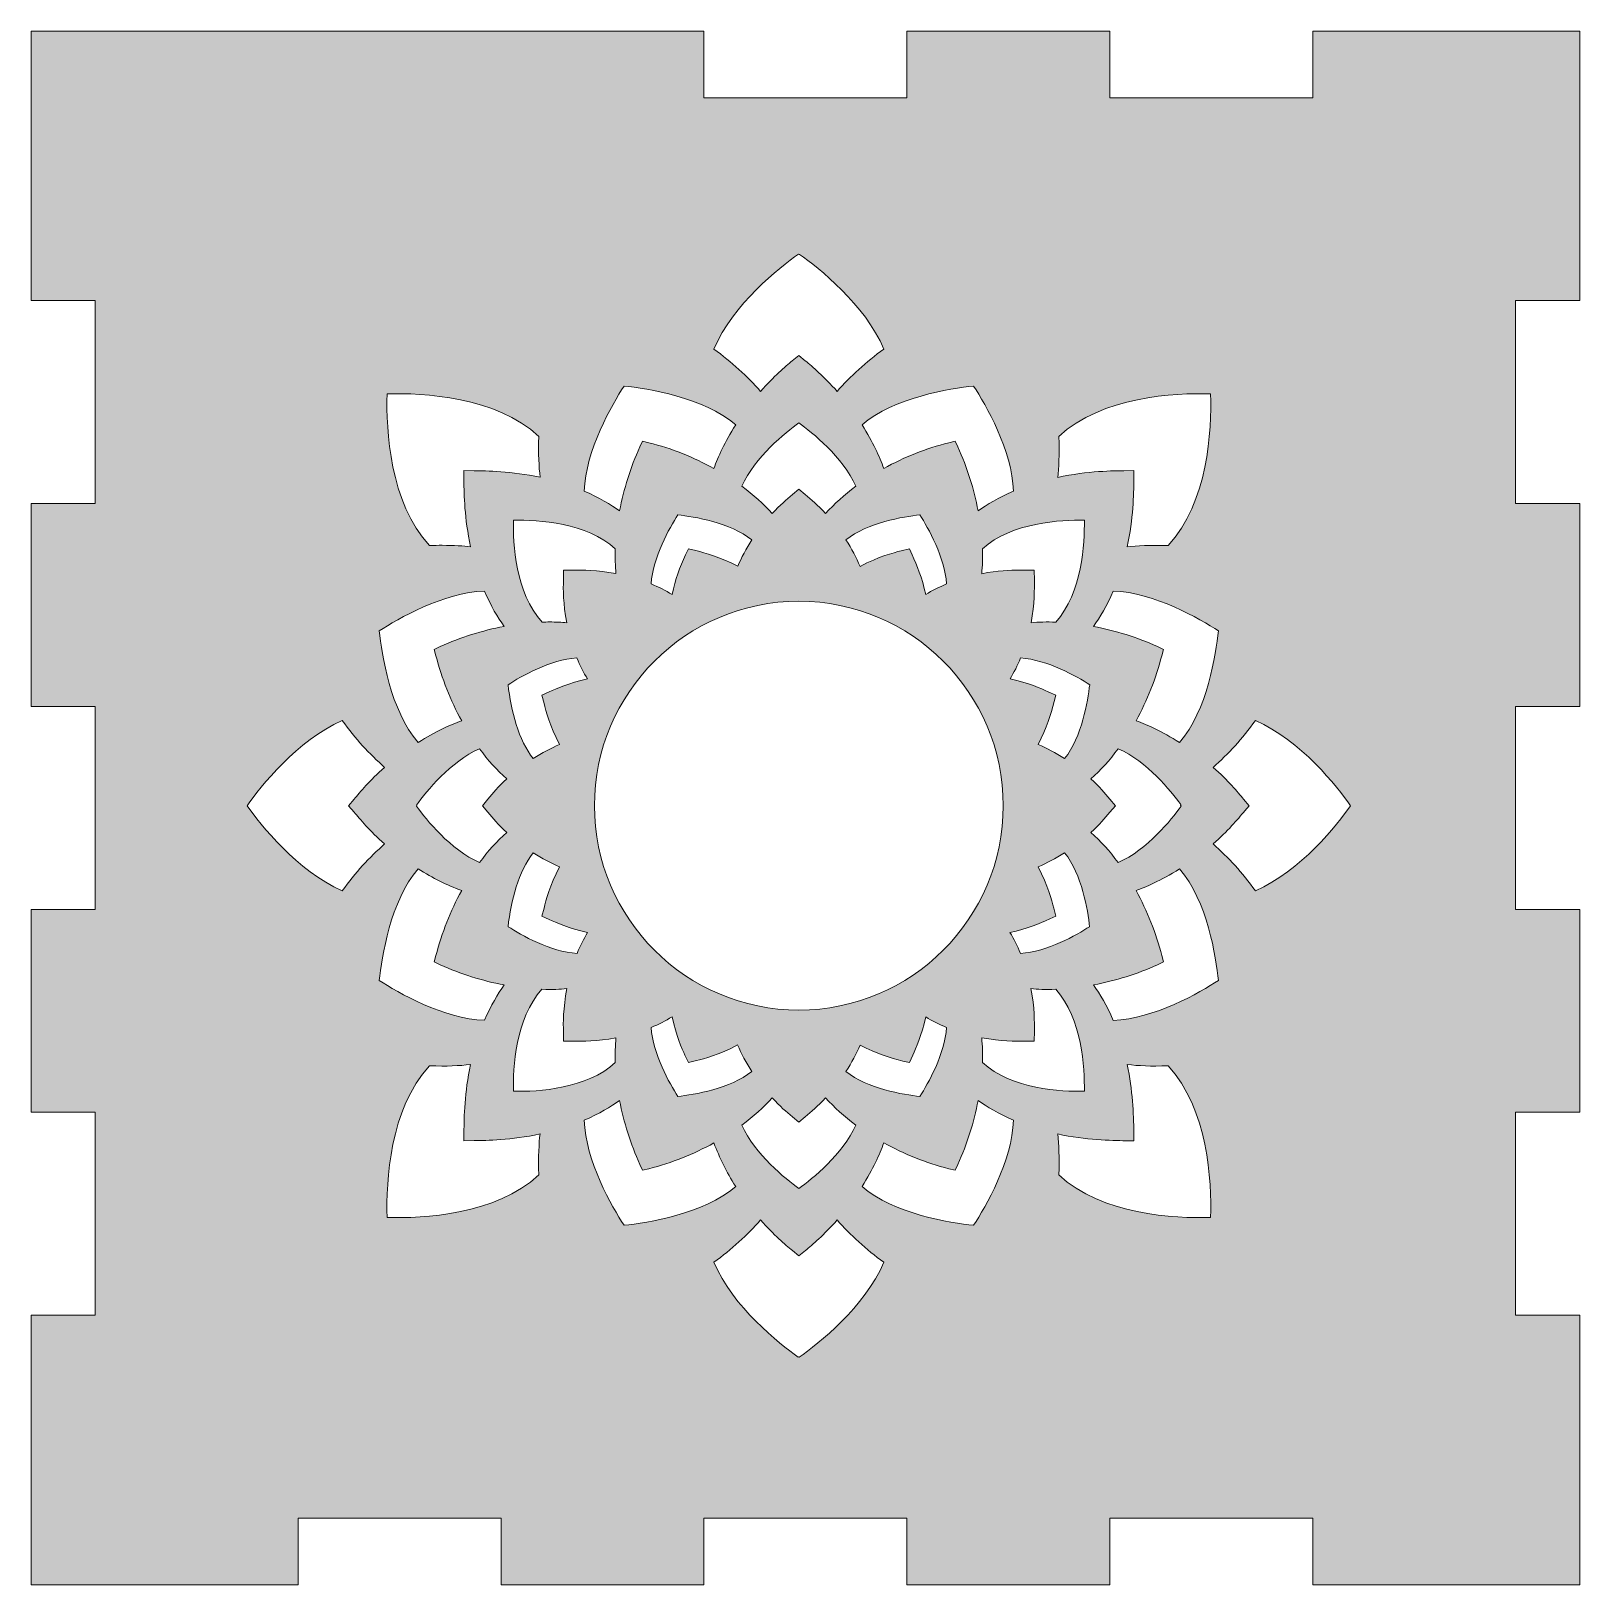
# Model space of a CAD drawing. Header units: inches. Extents: x 31 to 889, y 241 to 439.
# Drawn here: x 30.7 to 228.1, y 241 to 439 of the extents above; entities that cross this region are included whole.
import ezdxf

# ---------------------------------------------------------------- set-up
doc = ezdxf.new("R2010")
doc.units = ezdxf.units.IN
doc.header["$MEASUREMENT"] = 0
doc.layers.add('_U+0421_U+043B_U+043E_U+0439 1', color=7, linetype='Continuous')

# ---------------------------------------------------------------- blocks, each defined once
blk = doc.blocks.new('block 2')
at = {"layer": '_U+0421_U+043B_U+043E_U+0439 1', "true_color": 0x1a1523}
h = blk.add_hatch(color=250, dxfattribs=at)
h.dxf.hatch_style = 2
h.paths.add_polyline_path([(228.1, 404.65), (228.1, 439), (219.9, 439), (194.04, 439), (194.04, 430.51), (168.18, 430.51), (168.18, 439), (142.32, 439), (142.32, 430.51), (116.46, 430.51), (116.46, 439), (30.69, 439), (30.69, 404.65), (38.88, 404.65), (38.88, 378.79), (30.69, 378.79), (30.69, 352.93), (38.88, 352.93), (38.88, 327.07), (30.69, 327.07), (30.69, 301.21), (38.88, 301.21), (38.88, 275.35), (30.69, 275.35), (30.69, 240.98), (38.88, 240.98), (64.74, 240.98), (64.74, 249.49), (90.6, 249.49), (90.6, 240.98), (116.46, 240.98), (116.46, 249.49), (142.32, 249.49), (142.32, 240.98), (168.18, 240.98), (168.18, 249.49), (194.04, 249.49), (194.04, 240.98), (219.9, 240.98), (228.1, 240.98), (228.1, 275.35), (219.9, 275.35), (219.9, 301.21), (228.1, 301.21), (228.1, 327.07), (219.9, 327.07), (219.9, 352.93), (228.1, 352.93), (228.1, 378.79), (219.9, 378.79), (219.9, 404.65)])
edge = h.paths.add_edge_path()
edge.add_spline(control_points=[(168.19, 341.12), (167.55, 341.89), (166.88, 342.69), (165.78, 343.7), (167.02, 344.8), (168.18, 346.09), (169.25, 347.55), (172.93, 345.9), (175.95, 342.19), (177.24, 340.42), (177.24, 340.42), (177.2, 340.37), (177.2, 340.37), (177.2, 340.37), (177.29, 340.23), (177.29, 340.23), (176.02, 338.48), (172.98, 334.7), (169.25, 333.03), (168.18, 334.49), (167.02, 335.78), (165.78, 336.88), (166.88, 337.89), (167.55, 338.68), (168.19, 339.46), (168.19, 339.46), (168.89, 340.29), (168.89, 340.29), (168.89, 340.29), (168.19, 341.12), (168.19, 341.12)], knot_values=[0, 0, 0, 0, 1, 1, 1, 2, 2, 2, 3, 3, 3, 4, 4, 4, 5, 5, 5, 6, 6, 6, 7, 7, 7, 8, 8, 8, 9, 9, 9, 10, 10, 10, 10], degree=3, periodic=1)
edge = h.paths.add_edge_path()
edge.add_spline(control_points=[(177.08, 348.34), (174.8, 349.78), (173.09, 350.54), (171.53, 351.11), (172.96, 353.71), (174.06, 356.49), (174.81, 359.4), (174.81, 359.4), (175.02, 360.21), (175.02, 360.21), (175.02, 360.21), (174.26, 360.56), (174.26, 360.56), (171.64, 361.74), (168.91, 362.61), (166.11, 363.13), (166.92, 364.26), (167.81, 365.75), (168.63, 367.64), (173.82, 367.49), (179.69, 364.07), (182.03, 362.57), (181.71, 359.61), (180.6, 352.38), (177.08, 348.34)], knot_values=[0, 0, 0, 0, 1, 1, 1, 2, 2, 2, 3, 3, 3, 4, 4, 4, 5, 5, 5, 6, 6, 6, 7, 7, 7, 8, 8, 8, 8], degree=3, periodic=1)
edge = h.paths.add_edge_path()
edge.add_spline(control_points=[(181.03, 392.77), (181.16, 388.17), (180.72, 378.92), (175.61, 373.43), (173.32, 373.53), (171.6, 373.41), (170.4, 373.28), (171.18, 376.89), (171.22, 379.95), (171.25, 381.86), (171.25, 381.86), (171.26, 383), (171.26, 383), (171.26, 383), (169.97, 382.98), (169.97, 382.98), (168.77, 382.97), (165.37, 382.95), (161.54, 382.13), (161.67, 383.29), (161.79, 385.01), (161.7, 387.35), (167.18, 392.45), (176.43, 392.91), (181.03, 392.77)], knot_values=[0, 0, 0, 0, 1, 1, 1, 2, 2, 2, 3, 3, 3, 4, 4, 4, 5, 5, 5, 6, 6, 6, 7, 7, 7, 8, 8, 8, 8], degree=3, periodic=1)
edge = h.paths.add_edge_path()
edge.add_spline(control_points=[(151.86, 310.72), (154.34, 310.24), (156.15, 310.26), (157.3, 310.28), (157.3, 310.28), (158.55, 310.29), (158.55, 310.29), (158.55, 310.29), (158.57, 311.54), (158.57, 311.54), (158.58, 312.69), (158.61, 314.51), (158.13, 316.97), (158.96, 316.89), (159.95, 316.84), (161.3, 316.89), (164.68, 313.16), (164.99, 306.83), (164.94, 303.9), (162.03, 303.84), (155.68, 304.16), (151.94, 307.55), (151.99, 308.72), (151.95, 309.68), (151.86, 310.72)], knot_values=[0, 0, 0, 0, 1, 1, 1, 2, 2, 2, 3, 3, 3, 4, 4, 4, 5, 5, 5, 6, 6, 6, 7, 7, 7, 8, 8, 8, 8], degree=3, periodic=1)
edge = h.paths.add_edge_path()
edge.add_spline(control_points=[(125.14, 303.06), (126.16, 301.95), (126.96, 301.28), (127.74, 300.63), (127.74, 300.63), (128.55, 299.96), (128.55, 299.96), (128.55, 299.96), (129.37, 300.64), (129.37, 300.64), (130.14, 301.29), (130.94, 301.95), (131.96, 303.06), (133.06, 301.83), (134.35, 300.66), (135.81, 299.59), (134.13, 295.82), (130.29, 292.76), (128.55, 291.51), (126.83, 292.75), (122.98, 295.82), (121.3, 299.59), (122.75, 300.66), (124.04, 301.82), (125.14, 303.06)], knot_values=[0, 0, 0, 0, 1, 1, 1, 2, 2, 2, 3, 3, 3, 4, 4, 4, 5, 5, 5, 6, 6, 6, 7, 7, 7, 8, 8, 8, 8], degree=3, periodic=1)
edge = h.paths.add_edge_path()
edge.add_spline(control_points=[(113.13, 303.23), (112.07, 304.89), (109.94, 308.64), (109.73, 312.03), (110.69, 312.42), (111.58, 312.88), (112.39, 313.38), (112.94, 310.93), (113.64, 309.38), (114.04, 308.48), (114.04, 308.48), (114.47, 307.54), (114.47, 307.54), (114.47, 307.54), (115.5, 307.81), (115.5, 307.81), (116.45, 308.05), (118.31, 308.52), (120.75, 309.8), (121.22, 308.68), (121.83, 307.54), (122.55, 306.43), (119.82, 304.22), (115.22, 303.46), (113.13, 303.23)], knot_values=[0, 0, 0, 0, 1, 1, 1, 2, 2, 2, 3, 3, 3, 4, 4, 4, 5, 5, 5, 6, 6, 6, 7, 7, 7, 8, 8, 8, 8], degree=3, periodic=1)
edge = h.paths.add_edge_path()
edge.add_spline(control_points=[(134.56, 306.42), (135.28, 307.54), (135.89, 308.68), (136.36, 309.79), (138.51, 308.66), (140.17, 308.18), (141.82, 307.75), (141.82, 307.75), (142.64, 307.54), (142.64, 307.54), (142.64, 307.54), (143.07, 308.51), (143.07, 308.51), (143.48, 309.41), (144.18, 310.96), (144.72, 313.37), (145.53, 312.88), (146.42, 312.43), (147.38, 312.03), (147.17, 308.65), (145.03, 304.89), (143.98, 303.23), (141.88, 303.46), (137.29, 304.22), (134.56, 306.42)], knot_values=[0, 0, 0, 0, 1, 1, 1, 2, 2, 2, 3, 3, 3, 4, 4, 4, 5, 5, 5, 6, 6, 6, 7, 7, 7, 8, 8, 8, 8], degree=3, periodic=1)
edge = h.paths.add_edge_path()
edge.add_spline(control_points=[(128.55, 314.24), (114.19, 314.24), (102.5, 325.93), (102.5, 340.29), (102.5, 354.65), (114.19, 366.34), (128.55, 366.34), (142.92, 366.34), (154.6, 354.65), (154.6, 340.29), (154.6, 325.93), (142.92, 314.24), (128.55, 314.24)], knot_values=[0, 0, 0, 0, 1, 1, 1, 2, 2, 2, 3, 3, 3, 4, 4, 4, 4], degree=3, periodic=1)
edge = h.paths.add_edge_path()
edge.add_spline(control_points=[(105.16, 307.55), (101.5, 304.21), (95.41, 303.82), (92.17, 303.9), (92.11, 306.83), (92.43, 313.17), (95.81, 316.89), (97.14, 316.84), (98.14, 316.89), (98.98, 316.97), (98.5, 314.43), (98.52, 312.57), (98.54, 311.49), (98.54, 311.49), (98.55, 310.29), (98.55, 310.29), (98.55, 310.29), (99.85, 310.27), (99.85, 310.27), (100.99, 310.26), (102.79, 310.23), (105.24, 310.71), (105.15, 309.69), (105.12, 308.71), (105.16, 307.55)], knot_values=[0, 0, 0, 0, 1, 1, 1, 2, 2, 2, 3, 3, 3, 4, 4, 4, 5, 5, 5, 6, 6, 6, 7, 7, 7, 8, 8, 8, 8], degree=3, periodic=1)
edge = h.paths.add_edge_path()
edge.add_spline(control_points=[(105.24, 369.86), (102.78, 370.34), (100.97, 370.32), (99.82, 370.3), (99.82, 370.3), (98.55, 370.29), (98.55, 370.29), (98.55, 370.29), (98.54, 369.02), (98.54, 369.02), (98.52, 367.87), (98.5, 366.05), (98.96, 363.6), (98.32, 363.66), (97.6, 363.7), (96.77, 363.7), (96.47, 363.7), (96.15, 363.69), (95.82, 363.68), (92.43, 367.4), (92.12, 373.75), (92.17, 376.67), (95.43, 376.73), (101.5, 376.36), (105.16, 373.02), (105.12, 371.87), (105.15, 370.87), (105.24, 369.86)], knot_values=[0, 0, 0, 0, 1, 1, 1, 2, 2, 2, 3, 3, 3, 4, 4, 4, 5, 5, 5, 6, 6, 6, 7, 7, 7, 8, 8, 8, 9, 9, 9, 9], degree=3, periodic=1)
edge = h.paths.add_edge_path()
edge.add_spline(control_points=[(100.26, 359.12), (100.66, 358.15), (101.11, 357.26), (101.62, 356.44), (99.17, 355.9), (97.64, 355.2), (96.74, 354.8), (96.74, 354.8), (95.8, 354.37), (95.8, 354.37), (95.8, 354.37), (96.07, 353.33), (96.07, 353.33), (96.33, 352.3), (96.8, 350.5), (98.06, 348.09), (96.94, 347.62), (95.8, 347.01), (94.69, 346.29), (92.85, 348.58), (91.85, 352.47), (91.49, 355.71), (93.15, 356.77), (96.89, 358.9), (100.26, 359.12)], knot_values=[0, 0, 0, 0, 1, 1, 1, 2, 2, 2, 3, 3, 3, 4, 4, 4, 5, 5, 5, 6, 6, 6, 7, 7, 7, 8, 8, 8, 8], degree=3, periodic=1)
edge = h.paths.add_edge_path()
edge.add_spline(control_points=[(94.69, 334.28), (95.8, 333.57), (96.95, 332.96), (98.06, 332.49), (96.8, 330.08), (96.33, 328.27), (96.07, 327.24), (96.07, 327.24), (95.8, 326.21), (95.8, 326.21), (95.8, 326.21), (96.73, 325.79), (96.73, 325.79), (97.64, 325.38), (99.21, 324.67), (101.63, 324.13), (101.13, 323.32), (100.68, 322.43), (100.29, 321.46), (96.9, 321.67), (93.15, 323.81), (91.49, 324.87), (91.85, 328.1), (92.85, 331.99), (94.69, 334.28)], knot_values=[0, 0, 0, 0, 1, 1, 1, 2, 2, 2, 3, 3, 3, 4, 4, 4, 5, 5, 5, 6, 6, 6, 7, 7, 7, 8, 8, 8, 8], degree=3, periodic=1)
edge = h.paths.add_edge_path()
edge.add_spline(control_points=[(131.96, 377.52), (130.95, 378.63), (130.15, 379.29), (129.37, 379.94), (129.37, 379.94), (128.55, 380.62), (128.55, 380.62), (128.55, 380.62), (127.74, 379.94), (127.74, 379.94), (126.96, 379.29), (126.16, 378.63), (125.15, 377.52), (124.04, 378.76), (122.75, 379.92), (121.3, 380.99), (122.98, 384.75), (126.82, 387.82), (128.55, 389.07), (130.27, 387.84), (134.12, 384.77), (135.81, 380.99), (134.35, 379.92), (133.07, 378.76), (131.96, 377.52)], knot_values=[0, 0, 0, 0, 1, 1, 1, 2, 2, 2, 3, 3, 3, 4, 4, 4, 5, 5, 5, 6, 6, 6, 7, 7, 7, 8, 8, 8, 8], degree=3, periodic=1)
edge = h.paths.add_edge_path()
edge.add_spline(control_points=[(143.98, 377.35), (145.03, 375.69), (147.17, 371.93), (147.38, 368.54), (146.42, 368.15), (145.53, 367.7), (144.72, 367.2), (144.24, 369.37), (143.6, 370.89), (142.98, 372.27), (142.98, 372.27), (142.64, 373.04), (142.64, 373.04), (142.64, 373.04), (141.59, 372.77), (141.59, 372.77), (140.57, 372.51), (138.77, 372.05), (136.35, 370.78), (135.88, 371.9), (135.27, 373.04), (134.56, 374.15), (137.28, 376.36), (141.88, 377.12), (143.98, 377.35)], knot_values=[0, 0, 0, 0, 1, 1, 1, 2, 2, 2, 3, 3, 3, 4, 4, 4, 5, 5, 5, 6, 6, 6, 7, 7, 7, 8, 8, 8, 8], degree=3, periodic=1)
edge = h.paths.add_edge_path()
edge.add_spline(control_points=[(122.55, 374.15), (121.83, 373.04), (121.23, 371.91), (120.76, 370.8), (118.42, 372.01), (116.66, 372.47), (115.44, 372.79), (115.44, 372.79), (114.47, 373.04), (114.47, 373.04), (114.47, 373.04), (114.12, 372.27), (114.12, 372.27), (113.38, 370.63), (112.81, 369.14), (112.39, 367.21), (111.57, 367.7), (110.69, 368.15), (109.73, 368.55), (109.94, 371.94), (112.07, 375.69), (113.13, 377.35), (115.22, 377.12), (119.82, 376.36), (122.55, 374.15)], knot_values=[0, 0, 0, 0, 1, 1, 1, 2, 2, 2, 3, 3, 3, 4, 4, 4, 5, 5, 5, 6, 6, 6, 7, 7, 7, 8, 8, 8, 8], degree=3, periodic=1)
edge = h.paths.add_edge_path()
edge.add_spline(control_points=[(151.94, 373.03), (155.67, 376.41), (162.03, 376.72), (164.94, 376.67), (164.99, 373.75), (164.68, 367.41), (161.29, 363.68), (160.13, 363.73), (159.16, 363.69), (158.14, 363.6), (158.61, 366.06), (158.58, 367.95), (158.57, 369.04), (158.57, 369.04), (158.55, 370.29), (158.55, 370.29), (158.55, 370.29), (157.31, 370.31), (157.31, 370.31), (157.1, 370.31), (156.87, 370.31), (156.61, 370.31), (155.51, 370.31), (153.9, 370.25), (151.86, 369.85), (151.95, 370.87), (151.99, 371.85), (151.94, 373.03)], knot_values=[0, 0, 0, 0, 1, 1, 1, 2, 2, 2, 3, 3, 3, 4, 4, 4, 5, 5, 5, 6, 6, 6, 7, 7, 7, 8, 8, 8, 9, 9, 9, 9], degree=3, periodic=1)
edge = h.paths.add_edge_path()
edge.add_spline(control_points=[(156.8, 321.46), (156.4, 322.42), (155.95, 323.31), (155.45, 324.12), (157.62, 324.6), (159.15, 325.24), (160.53, 325.86), (160.53, 325.86), (161.3, 326.21), (161.3, 326.21), (161.3, 326.21), (161.03, 327.24), (161.03, 327.24), (160.77, 328.27), (160.31, 330.07), (159.04, 332.49), (160.16, 332.96), (161.3, 333.57), (162.42, 334.29), (164.62, 331.56), (165.38, 326.96), (165.61, 324.87), (163.95, 323.81), (160.19, 321.67), (156.8, 321.46)], knot_values=[0, 0, 0, 0, 1, 1, 1, 2, 2, 2, 3, 3, 3, 4, 4, 4, 5, 5, 5, 6, 6, 6, 7, 7, 7, 8, 8, 8, 8], degree=3, periodic=1)
edge = h.paths.add_edge_path()
edge.add_spline(control_points=[(162.42, 346.29), (161.3, 347.01), (160.16, 347.62), (159.05, 348.09), (160.18, 350.24), (160.66, 351.91), (161.09, 353.56), (161.09, 353.56), (161.31, 354.37), (161.31, 354.37), (161.31, 354.37), (160.33, 354.81), (160.33, 354.81), (159.43, 355.22), (157.88, 355.92), (155.47, 356.46), (155.97, 357.27), (156.43, 358.16), (156.82, 359.11), (160.21, 358.9), (163.96, 356.77), (165.62, 355.71), (165.38, 353.62), (164.62, 349.02), (162.42, 346.29)], knot_values=[0, 0, 0, 0, 1, 1, 1, 2, 2, 2, 3, 3, 3, 4, 4, 4, 5, 5, 5, 6, 6, 6, 7, 7, 7, 8, 8, 8, 8], degree=3, periodic=1)
edge = h.paths.add_edge_path()
edge.add_spline(control_points=[(150.83, 393.77), (152.34, 391.43), (155.76, 385.56), (155.91, 380.36), (154.01, 379.55), (152.52, 378.65), (151.4, 377.86), (150.87, 380.66), (150.01, 383.39), (148.82, 386), (148.82, 386), (148.47, 386.76), (148.47, 386.76), (148.47, 386.76), (147.66, 386.55), (147.66, 386.55), (144.76, 385.8), (141.98, 384.7), (139.37, 383.27), (138.83, 384.77), (138.02, 386.57), (136.6, 388.82), (140.64, 392.33), (147.87, 393.45), (150.83, 393.77)], knot_values=[0, 0, 0, 0, 1, 1, 1, 2, 2, 2, 3, 3, 3, 4, 4, 4, 5, 5, 5, 6, 6, 6, 7, 7, 7, 8, 8, 8, 8], degree=3, periodic=1)
edge = h.paths.add_edge_path()
edge.add_spline(control_points=[(128.5, 410.58), (128.5, 410.58), (128.61, 410.52), (128.61, 410.52), (128.61, 410.52), (128.64, 410.55), (128.64, 410.55), (131.06, 408.82), (136.96, 404.18), (139.39, 398.48), (137.12, 396.83), (135.12, 395.02), (133.43, 393.08), (131.74, 395.01), (130.29, 396.22), (129.37, 396.98), (129.37, 396.98), (128.55, 397.67), (128.55, 397.67), (128.55, 397.67), (127.72, 396.98), (127.72, 396.98), (126.81, 396.22), (125.37, 395.02), (123.67, 393.08), (121.99, 395.02), (119.99, 396.83), (117.71, 398.48), (120.15, 404.2), (126.07, 408.84), (128.5, 410.58)], knot_values=[0, 0, 0, 0, 1, 1, 1, 2, 2, 2, 3, 3, 3, 4, 4, 4, 5, 5, 5, 6, 6, 6, 7, 7, 7, 8, 8, 8, 9, 9, 9, 10, 10, 10, 10], degree=3, periodic=1)
edge = h.paths.add_edge_path()
edge.add_spline(control_points=[(120.5, 388.82), (119.08, 386.57), (118.28, 384.77), (117.73, 383.26), (115.13, 384.7), (112.35, 385.8), (109.44, 386.55), (109.44, 386.55), (108.63, 386.76), (108.63, 386.76), (108.63, 386.76), (108.28, 386), (108.28, 386), (107.1, 383.38), (106.23, 380.65), (105.71, 377.85), (104.58, 378.65), (103.09, 379.55), (101.2, 380.37), (101.35, 385.56), (104.77, 391.43), (106.27, 393.77), (109.23, 393.45), (116.46, 392.34), (120.5, 388.82)], knot_values=[0, 0, 0, 0, 1, 1, 1, 2, 2, 2, 3, 3, 3, 4, 4, 4, 5, 5, 5, 6, 6, 6, 7, 7, 7, 8, 8, 8, 8], degree=3, periodic=1)
edge = h.paths.add_edge_path()
edge.add_spline(control_points=[(76.07, 392.77), (80.67, 392.9), (89.93, 392.44), (95.41, 387.35), (95.31, 385.08), (95.43, 383.49), (95.57, 382.14), (91.9, 382.92), (88.75, 382.96), (87.15, 382.98), (87.15, 382.98), (85.84, 383), (85.84, 383), (85.84, 383), (85.86, 381.68), (85.86, 381.68), (85.88, 379.96), (85.92, 376.93), (86.71, 373.28), (85.83, 373.38), (84.63, 373.47), (83.1, 373.47), (82.6, 373.47), (82.07, 373.46), (81.49, 373.44), (76.39, 378.92), (75.94, 388.17), (76.07, 392.77)], knot_values=[0, 0, 0, 0, 1, 1, 1, 2, 2, 2, 3, 3, 3, 4, 4, 4, 5, 5, 5, 6, 6, 6, 7, 7, 7, 8, 8, 8, 9, 9, 9, 9], degree=3, periodic=1)
edge = h.paths.add_edge_path()
edge.add_spline(control_points=[(79.83, 340.36), (81.1, 342.12), (84.14, 345.89), (87.85, 347.55), (88.92, 346.09), (90.09, 344.8), (91.32, 343.7), (90.22, 342.69), (89.56, 341.89), (88.91, 341.12), (88.91, 341.12), (88.22, 340.29), (88.22, 340.29), (88.22, 340.29), (88.91, 339.46), (88.91, 339.46), (89.56, 338.69), (90.22, 337.89), (91.32, 336.88), (90.08, 335.78), (88.92, 334.49), (87.85, 333.03), (84.13, 334.7), (81.09, 338.47), (79.82, 340.23), (79.82, 340.23), (79.86, 340.31), (79.86, 340.31), (79.86, 340.31), (79.83, 340.36), (79.83, 340.36)], knot_values=[0, 0, 0, 0, 1, 1, 1, 2, 2, 2, 3, 3, 3, 4, 4, 4, 5, 5, 5, 6, 6, 6, 7, 7, 7, 8, 8, 8, 9, 9, 9, 10, 10, 10, 10], degree=3, periodic=1)
edge = h.paths.add_edge_path()
edge.add_spline(control_points=[(88.48, 367.64), (89.29, 365.75), (90.19, 364.25), (90.98, 363.14), (88.19, 362.61), (85.46, 361.74), (82.85, 360.56), (82.85, 360.56), (82.08, 360.21), (82.08, 360.21), (82.08, 360.21), (82.29, 359.4), (82.29, 359.4), (83.04, 356.5), (84.14, 353.71), (85.58, 351.11), (84.03, 350.55), (82.26, 349.76), (80.02, 348.34), (76.5, 352.38), (75.39, 359.61), (75.07, 362.57), (77.42, 364.08), (83.29, 367.49), (88.48, 367.64)], knot_values=[0, 0, 0, 0, 1, 1, 1, 2, 2, 2, 3, 3, 3, 4, 4, 4, 5, 5, 5, 6, 6, 6, 7, 7, 7, 8, 8, 8, 8], degree=3, periodic=1)
edge = h.paths.add_edge_path()
edge.add_spline(control_points=[(70.36, 329.45), (64.59, 331.91), (59.91, 337.93), (58.23, 340.29), (59.91, 342.65), (64.59, 348.67), (70.36, 351.13), (72.01, 348.85), (73.82, 346.86), (75.76, 345.17), (73.82, 343.48), (72.62, 342.03), (71.86, 341.11), (71.86, 341.11), (71.17, 340.29), (71.17, 340.29), (71.17, 340.29), (71.86, 339.47), (71.86, 339.47), (72.62, 338.56), (73.82, 337.11), (75.76, 335.41), (73.82, 333.73), (72.01, 331.73), (70.36, 329.45)], knot_values=[0, 0, 0, 0, 1, 1, 1, 2, 2, 2, 3, 3, 3, 4, 4, 4, 5, 5, 5, 6, 6, 6, 7, 7, 7, 8, 8, 8, 8], degree=3, periodic=1)
edge = h.paths.add_edge_path()
edge.add_spline(control_points=[(80.02, 332.24), (81.93, 331.03), (83.64, 330.18), (85.58, 329.47), (84.15, 326.87), (83.04, 324.09), (82.29, 321.18), (82.29, 321.18), (82.08, 320.37), (82.08, 320.37), (82.08, 320.37), (82.85, 320.02), (82.85, 320.02), (85.46, 318.84), (88.19, 317.97), (90.99, 317.44), (90.19, 316.32), (89.29, 314.83), (88.48, 312.94), (83.29, 313.09), (77.42, 316.5), (75.07, 318.01), (75.39, 320.97), (76.5, 328.19), (80.02, 332.24)], knot_values=[0, 0, 0, 0, 1, 1, 1, 2, 2, 2, 3, 3, 3, 4, 4, 4, 5, 5, 5, 6, 6, 6, 7, 7, 7, 8, 8, 8, 8], degree=3, periodic=1)
edge = h.paths.add_edge_path()
edge.add_spline(control_points=[(76.07, 287.81), (75.94, 292.41), (76.39, 301.66), (81.49, 307.14), (83.7, 307.05), (85.22, 307.15), (86.71, 307.3), (85.93, 303.7), (85.89, 300.69), (85.86, 298.61), (85.86, 298.61), (85.84, 297.58), (85.84, 297.58), (85.84, 297.58), (87.17, 297.6), (87.17, 297.6), (88.76, 297.62), (91.88, 297.66), (95.56, 298.45), (95.44, 297.29), (95.31, 295.57), (95.4, 293.23), (89.93, 288.13), (80.68, 287.67), (76.07, 287.81)], knot_values=[0, 0, 0, 0, 1, 1, 1, 2, 2, 2, 3, 3, 3, 4, 4, 4, 5, 5, 5, 6, 6, 6, 7, 7, 7, 8, 8, 8, 8], degree=3, periodic=1)
edge = h.paths.add_edge_path()
edge.add_spline(control_points=[(106.27, 286.81), (104.76, 289.15), (101.35, 295.02), (101.2, 300.22), (103.1, 301.03), (104.59, 301.93), (105.71, 302.72), (106.24, 299.92), (107.1, 297.19), (108.28, 294.58), (108.28, 294.58), (108.63, 293.82), (108.63, 293.82), (108.63, 293.82), (109.44, 294.03), (109.44, 294.03), (112.35, 294.78), (115.13, 295.88), (117.73, 297.31), (118.43, 295.4), (119.3, 293.66), (120.5, 291.76), (116.46, 288.24), (109.24, 287.13), (106.27, 286.81)], knot_values=[0, 0, 0, 0, 1, 1, 1, 2, 2, 2, 3, 3, 3, 4, 4, 4, 5, 5, 5, 6, 6, 6, 7, 7, 7, 8, 8, 8, 8], degree=3, periodic=1)
edge = h.paths.add_edge_path()
edge.add_spline(control_points=[(128.6, 270), (128.6, 270), (128.49, 270.05), (128.49, 270.05), (128.49, 270.05), (128.46, 270.03), (128.46, 270.03), (126.04, 271.76), (120.14, 276.4), (117.71, 282.1), (119.99, 283.75), (121.99, 285.56), (123.67, 287.5), (125.36, 285.56), (126.81, 284.36), (127.73, 283.59), (127.73, 283.59), (128.55, 282.91), (128.55, 282.91), (128.55, 282.91), (129.38, 283.6), (129.38, 283.6), (130.29, 284.36), (131.74, 285.56), (133.43, 287.49), (135.12, 285.56), (137.12, 283.75), (139.39, 282.1), (136.96, 276.38), (131.04, 271.74), (128.6, 270)], knot_values=[0, 0, 0, 0, 1, 1, 1, 2, 2, 2, 3, 3, 3, 4, 4, 4, 5, 5, 5, 6, 6, 6, 7, 7, 7, 8, 8, 8, 9, 9, 9, 10, 10, 10, 10], degree=3, periodic=1)
edge = h.paths.add_edge_path()
edge.add_spline(control_points=[(136.6, 291.76), (138.02, 294.01), (138.83, 295.81), (139.37, 297.31), (141.97, 295.89), (144.75, 294.78), (147.66, 294.03), (147.66, 294.03), (148.47, 293.82), (148.47, 293.82), (148.47, 293.82), (148.82, 294.58), (148.82, 294.58), (150.01, 297.2), (150.87, 299.93), (151.4, 302.73), (152.52, 301.93), (154.01, 301.03), (155.91, 300.21), (155.75, 295.02), (152.34, 289.15), (150.83, 286.81), (147.87, 287.12), (140.65, 288.24), (136.6, 291.76)], knot_values=[0, 0, 0, 0, 1, 1, 1, 2, 2, 2, 3, 3, 3, 4, 4, 4, 5, 5, 5, 6, 6, 6, 7, 7, 7, 8, 8, 8, 8], degree=3, periodic=1)
edge = h.paths.add_edge_path()
edge.add_spline(control_points=[(181.03, 287.81), (176.42, 287.68), (167.17, 288.14), (161.7, 293.23), (161.79, 295.5), (161.68, 297.09), (161.54, 298.45), (165.17, 297.67), (168.35, 297.62), (170.23, 297.59), (170.23, 297.59), (171.26, 297.58), (171.26, 297.58), (171.26, 297.58), (171.25, 298.61), (171.25, 298.61), (171.21, 301.1), (171.11, 303.99), (170.39, 307.3), (171.85, 307.15), (173.4, 307.05), (175.61, 307.14), (180.72, 301.66), (181.16, 292.41), (181.03, 287.81)], knot_values=[0, 0, 0, 0, 1, 1, 1, 2, 2, 2, 3, 3, 3, 4, 4, 4, 5, 5, 5, 6, 6, 6, 7, 7, 7, 8, 8, 8, 8], degree=3, periodic=1)
edge = h.paths.add_edge_path()
edge.add_spline(control_points=[(168.63, 312.93), (167.81, 314.83), (166.92, 316.33), (166.12, 317.45), (168.92, 317.98), (171.65, 318.84), (174.26, 320.02), (174.26, 320.02), (175.03, 320.37), (175.03, 320.37), (175.03, 320.37), (174.82, 321.18), (174.82, 321.18), (174.06, 324.08), (172.96, 326.87), (171.53, 329.47), (172.76, 329.91), (174.62, 330.69), (177.08, 332.24), (180.6, 328.2), (181.72, 320.97), (182.03, 318.01), (179.68, 316.5), (173.81, 313.08), (168.63, 312.93)], knot_values=[0, 0, 0, 0, 1, 1, 1, 2, 2, 2, 3, 3, 3, 4, 4, 4, 5, 5, 5, 6, 6, 6, 7, 7, 7, 8, 8, 8, 8], degree=3, periodic=1)
edge = h.paths.add_edge_path()
edge.add_spline(control_points=[(186.74, 329.45), (185.09, 331.73), (183.28, 333.72), (181.35, 335.41), (183.24, 337.06), (184.41, 338.46), (185.4, 339.65), (185.4, 339.65), (185.93, 340.29), (185.93, 340.29), (185.93, 340.29), (185.24, 341.12), (185.24, 341.12), (184.48, 342.03), (183.28, 343.48), (181.35, 345.17), (183.28, 346.86), (185.09, 348.85), (186.74, 351.13), (192.51, 348.67), (197.2, 342.65), (198.88, 340.29), (197.2, 337.93), (192.52, 331.91), (186.74, 329.45)], knot_values=[0, 0, 0, 0, 1, 1, 1, 2, 2, 2, 3, 3, 3, 4, 4, 4, 5, 5, 5, 6, 6, 6, 7, 7, 7, 8, 8, 8, 8], degree=3, periodic=1)
at = {"layer": '_U+0421_U+043B_U+043E_U+0439 1', "lineweight": 0}
blk.add_lwpolyline([(228.1, 404.65), (228.1, 439), (219.9, 439), (194.04, 439), (194.04, 430.51), (168.18, 430.51), (168.18, 439), (142.32, 439), (142.32, 430.51), (116.46, 430.51), (116.46, 439), (30.69, 439), (30.69, 404.65), (38.88, 404.65), (38.88, 378.79), (30.69, 378.79), (30.69, 352.93), (38.88, 352.93), (38.88, 327.07), (30.69, 327.07), (30.69, 301.21), (38.88, 301.21), (38.88, 275.35), (30.69, 275.35), (30.69, 240.98), (38.88, 240.98), (64.74, 240.98), (64.74, 249.49), (90.6, 249.49), (90.6, 240.98), (116.46, 240.98), (116.46, 249.49), (142.32, 249.49), (142.32, 240.98), (168.18, 240.98), (168.18, 249.49), (194.04, 249.49), (194.04, 240.98), (219.9, 240.98), (228.1, 240.98), (228.1, 275.35), (219.9, 275.35), (219.9, 301.21), (228.1, 301.21), (228.1, 327.07), (219.9, 327.07), (219.9, 352.93), (228.1, 352.93), (228.1, 378.79), (219.9, 378.79), (219.9, 404.65), (228.1, 404.65)], dxfattribs=at)
for points, knots in [([(128.5, 410.58), (128.5, 410.58), (128.61, 410.52), (128.61, 410.52), (128.61, 410.52), (128.64, 410.55), (128.64, 410.55), (131.06, 408.82), (136.96, 404.18), (139.39, 398.48), (137.12, 396.83), (135.12, 395.02), (133.43, 393.08), (131.74, 395.01), (130.29, 396.22), (129.37, 396.98), (129.37, 396.98), (128.55, 397.67), (128.55, 397.67), (128.55, 397.67), (127.72, 396.98), (127.72, 396.98), (126.81, 396.22), (125.37, 395.02), (123.67, 393.08), (121.99, 395.02), (119.99, 396.83), (117.71, 398.48), (120.15, 404.2), (126.07, 408.84), (128.5, 410.58)], [0, 0, 0, 0, 1, 1, 1, 2, 2, 2, 3, 3, 3, 4, 4, 4, 5, 5, 5, 6, 6, 6, 7, 7, 7, 8, 8, 8, 9, 9, 9, 10, 10, 10, 10]), ([(76.07, 392.77), (80.67, 392.9), (89.93, 392.44), (95.41, 387.35), (95.31, 385.08), (95.43, 383.49), (95.57, 382.14), (91.9, 382.92), (88.75, 382.96), (87.15, 382.98), (87.15, 382.98), (85.84, 383), (85.84, 383), (85.84, 383), (85.86, 381.68), (85.86, 381.68), (85.88, 379.96), (85.92, 376.93), (86.71, 373.28), (85.83, 373.38), (84.63, 373.47), (83.1, 373.47), (82.6, 373.47), (82.07, 373.46), (81.49, 373.44), (76.39, 378.92), (75.94, 388.17), (76.07, 392.77)], [0, 0, 0, 0, 1, 1, 1, 2, 2, 2, 3, 3, 3, 4, 4, 4, 5, 5, 5, 6, 6, 6, 7, 7, 7, 8, 8, 8, 9, 9, 9, 9]), ([(120.5, 388.82), (119.08, 386.57), (118.28, 384.77), (117.73, 383.26), (115.13, 384.7), (112.35, 385.8), (109.44, 386.55), (109.44, 386.55), (108.63, 386.76), (108.63, 386.76), (108.63, 386.76), (108.28, 386), (108.28, 386), (107.1, 383.38), (106.23, 380.65), (105.71, 377.85), (104.58, 378.65), (103.09, 379.55), (101.2, 380.37), (101.35, 385.56), (104.77, 391.43), (106.27, 393.77), (109.23, 393.45), (116.46, 392.34), (120.5, 388.82)], [0, 0, 0, 0, 1, 1, 1, 2, 2, 2, 3, 3, 3, 4, 4, 4, 5, 5, 5, 6, 6, 6, 7, 7, 7, 8, 8, 8, 8]), ([(150.83, 393.77), (152.34, 391.43), (155.76, 385.56), (155.91, 380.36), (154.01, 379.55), (152.52, 378.65), (151.4, 377.86), (150.87, 380.66), (150.01, 383.39), (148.82, 386), (148.82, 386), (148.47, 386.76), (148.47, 386.76), (148.47, 386.76), (147.66, 386.55), (147.66, 386.55), (144.76, 385.8), (141.98, 384.7), (139.37, 383.27), (138.83, 384.77), (138.02, 386.57), (136.6, 388.82), (140.64, 392.33), (147.87, 393.45), (150.83, 393.77)], [0, 0, 0, 0, 1, 1, 1, 2, 2, 2, 3, 3, 3, 4, 4, 4, 5, 5, 5, 6, 6, 6, 7, 7, 7, 8, 8, 8, 8]), ([(181.03, 392.77), (181.16, 388.17), (180.72, 378.92), (175.61, 373.43), (173.32, 373.53), (171.6, 373.41), (170.4, 373.28), (171.18, 376.89), (171.22, 379.95), (171.25, 381.86), (171.25, 381.86), (171.26, 383), (171.26, 383), (171.26, 383), (169.97, 382.98), (169.97, 382.98), (168.77, 382.97), (165.37, 382.95), (161.54, 382.13), (161.67, 383.29), (161.79, 385.01), (161.7, 387.35), (167.18, 392.45), (176.43, 392.91), (181.03, 392.77)], [0, 0, 0, 0, 1, 1, 1, 2, 2, 2, 3, 3, 3, 4, 4, 4, 5, 5, 5, 6, 6, 6, 7, 7, 7, 8, 8, 8, 8]), ([(131.96, 377.52), (130.95, 378.63), (130.15, 379.29), (129.37, 379.94), (129.37, 379.94), (128.55, 380.62), (128.55, 380.62), (128.55, 380.62), (127.74, 379.94), (127.74, 379.94), (126.96, 379.29), (126.16, 378.63), (125.15, 377.52), (124.04, 378.76), (122.75, 379.92), (121.3, 380.99), (122.98, 384.75), (126.82, 387.82), (128.55, 389.07), (130.27, 387.84), (134.12, 384.77), (135.81, 380.99), (134.35, 379.92), (133.07, 378.76), (131.96, 377.52)], [0, 0, 0, 0, 1, 1, 1, 2, 2, 2, 3, 3, 3, 4, 4, 4, 5, 5, 5, 6, 6, 6, 7, 7, 7, 8, 8, 8, 8]), ([(105.24, 369.86), (102.78, 370.34), (100.97, 370.32), (99.82, 370.3), (99.82, 370.3), (98.55, 370.29), (98.55, 370.29), (98.55, 370.29), (98.54, 369.02), (98.54, 369.02), (98.52, 367.87), (98.5, 366.05), (98.96, 363.6), (98.32, 363.66), (97.6, 363.7), (96.77, 363.7), (96.47, 363.7), (96.15, 363.69), (95.82, 363.68), (92.43, 367.4), (92.12, 373.75), (92.17, 376.67), (95.43, 376.73), (101.5, 376.36), (105.16, 373.02), (105.12, 371.87), (105.15, 370.87), (105.24, 369.86)], [0, 0, 0, 0, 1, 1, 1, 2, 2, 2, 3, 3, 3, 4, 4, 4, 5, 5, 5, 6, 6, 6, 7, 7, 7, 8, 8, 8, 9, 9, 9, 9]), ([(122.55, 374.15), (121.83, 373.04), (121.23, 371.91), (120.76, 370.8), (118.42, 372.01), (116.66, 372.47), (115.44, 372.79), (115.44, 372.79), (114.47, 373.04), (114.47, 373.04), (114.47, 373.04), (114.12, 372.27), (114.12, 372.27), (113.38, 370.63), (112.81, 369.14), (112.39, 367.21), (111.57, 367.7), (110.69, 368.15), (109.73, 368.55), (109.94, 371.94), (112.07, 375.69), (113.13, 377.35), (115.22, 377.12), (119.82, 376.36), (122.55, 374.15)], [0, 0, 0, 0, 1, 1, 1, 2, 2, 2, 3, 3, 3, 4, 4, 4, 5, 5, 5, 6, 6, 6, 7, 7, 7, 8, 8, 8, 8]), ([(143.98, 377.35), (145.03, 375.69), (147.17, 371.93), (147.38, 368.54), (146.42, 368.15), (145.53, 367.7), (144.72, 367.2), (144.24, 369.37), (143.6, 370.89), (142.98, 372.27), (142.98, 372.27), (142.64, 373.04), (142.64, 373.04), (142.64, 373.04), (141.59, 372.77), (141.59, 372.77), (140.57, 372.51), (138.77, 372.05), (136.35, 370.78), (135.88, 371.9), (135.27, 373.04), (134.56, 374.15), (137.28, 376.36), (141.88, 377.12), (143.98, 377.35)], [0, 0, 0, 0, 1, 1, 1, 2, 2, 2, 3, 3, 3, 4, 4, 4, 5, 5, 5, 6, 6, 6, 7, 7, 7, 8, 8, 8, 8]), ([(151.94, 373.03), (155.67, 376.41), (162.03, 376.72), (164.94, 376.67), (164.99, 373.75), (164.68, 367.41), (161.29, 363.68), (160.13, 363.73), (159.16, 363.69), (158.14, 363.6), (158.61, 366.06), (158.58, 367.95), (158.57, 369.04), (158.57, 369.04), (158.55, 370.29), (158.55, 370.29), (158.55, 370.29), (157.31, 370.31), (157.31, 370.31), (157.1, 370.31), (156.87, 370.31), (156.61, 370.31), (155.51, 370.31), (153.9, 370.25), (151.86, 369.85), (151.95, 370.87), (151.99, 371.85), (151.94, 373.03)], [0, 0, 0, 0, 1, 1, 1, 2, 2, 2, 3, 3, 3, 4, 4, 4, 5, 5, 5, 6, 6, 6, 7, 7, 7, 8, 8, 8, 9, 9, 9, 9]), ([(88.48, 367.64), (89.29, 365.75), (90.19, 364.25), (90.98, 363.14), (88.19, 362.61), (85.46, 361.74), (82.85, 360.56), (82.85, 360.56), (82.08, 360.21), (82.08, 360.21), (82.08, 360.21), (82.29, 359.4), (82.29, 359.4), (83.04, 356.5), (84.14, 353.71), (85.58, 351.11), (84.03, 350.55), (82.26, 349.76), (80.02, 348.34), (76.5, 352.38), (75.39, 359.61), (75.07, 362.57), (77.42, 364.08), (83.29, 367.49), (88.48, 367.64)], [0, 0, 0, 0, 1, 1, 1, 2, 2, 2, 3, 3, 3, 4, 4, 4, 5, 5, 5, 6, 6, 6, 7, 7, 7, 8, 8, 8, 8]), ([(128.55, 314.24), (114.19, 314.24), (102.5, 325.93), (102.5, 340.29), (102.5, 354.65), (114.19, 366.34), (128.55, 366.34), (142.92, 366.34), (154.6, 354.65), (154.6, 340.29), (154.6, 325.93), (142.92, 314.24), (128.55, 314.24)], [0, 0, 0, 0, 1, 1, 1, 2, 2, 2, 3, 3, 3, 4, 4, 4, 4]), ([(177.08, 348.34), (174.8, 349.78), (173.09, 350.54), (171.53, 351.11), (172.96, 353.71), (174.06, 356.49), (174.81, 359.4), (174.81, 359.4), (175.02, 360.21), (175.02, 360.21), (175.02, 360.21), (174.26, 360.56), (174.26, 360.56), (171.64, 361.74), (168.91, 362.61), (166.11, 363.13), (166.92, 364.26), (167.81, 365.75), (168.63, 367.64), (173.82, 367.49), (179.69, 364.07), (182.03, 362.57), (181.71, 359.61), (180.6, 352.38), (177.08, 348.34)], [0, 0, 0, 0, 1, 1, 1, 2, 2, 2, 3, 3, 3, 4, 4, 4, 5, 5, 5, 6, 6, 6, 7, 7, 7, 8, 8, 8, 8]), ([(100.26, 359.12), (100.66, 358.15), (101.11, 357.26), (101.62, 356.44), (99.17, 355.9), (97.64, 355.2), (96.74, 354.8), (96.74, 354.8), (95.8, 354.37), (95.8, 354.37), (95.8, 354.37), (96.07, 353.33), (96.07, 353.33), (96.33, 352.3), (96.8, 350.5), (98.06, 348.09), (96.94, 347.62), (95.8, 347.01), (94.69, 346.29), (92.85, 348.58), (91.85, 352.47), (91.49, 355.71), (93.15, 356.77), (96.89, 358.9), (100.26, 359.12)], [0, 0, 0, 0, 1, 1, 1, 2, 2, 2, 3, 3, 3, 4, 4, 4, 5, 5, 5, 6, 6, 6, 7, 7, 7, 8, 8, 8, 8]), ([(162.42, 346.29), (161.3, 347.01), (160.16, 347.62), (159.05, 348.09), (160.18, 350.24), (160.66, 351.91), (161.09, 353.56), (161.09, 353.56), (161.31, 354.37), (161.31, 354.37), (161.31, 354.37), (160.33, 354.81), (160.33, 354.81), (159.43, 355.22), (157.88, 355.92), (155.47, 356.46), (155.97, 357.27), (156.43, 358.16), (156.82, 359.11), (160.21, 358.9), (163.96, 356.77), (165.62, 355.71), (165.38, 353.62), (164.62, 349.02), (162.42, 346.29)], [0, 0, 0, 0, 1, 1, 1, 2, 2, 2, 3, 3, 3, 4, 4, 4, 5, 5, 5, 6, 6, 6, 7, 7, 7, 8, 8, 8, 8]), ([(70.36, 329.45), (64.59, 331.91), (59.91, 337.93), (58.23, 340.29), (59.91, 342.65), (64.59, 348.67), (70.36, 351.13), (72.01, 348.85), (73.82, 346.86), (75.76, 345.17), (73.82, 343.48), (72.62, 342.03), (71.86, 341.11), (71.86, 341.11), (71.17, 340.29), (71.17, 340.29), (71.17, 340.29), (71.86, 339.47), (71.86, 339.47), (72.62, 338.56), (73.82, 337.11), (75.76, 335.41), (73.82, 333.73), (72.01, 331.73), (70.36, 329.45)], [0, 0, 0, 0, 1, 1, 1, 2, 2, 2, 3, 3, 3, 4, 4, 4, 5, 5, 5, 6, 6, 6, 7, 7, 7, 8, 8, 8, 8]), ([(186.74, 329.45), (185.09, 331.73), (183.28, 333.72), (181.35, 335.41), (183.24, 337.06), (184.41, 338.46), (185.4, 339.65), (185.4, 339.65), (185.93, 340.29), (185.93, 340.29), (185.93, 340.29), (185.24, 341.12), (185.24, 341.12), (184.48, 342.03), (183.28, 343.48), (181.35, 345.17), (183.28, 346.86), (185.09, 348.85), (186.74, 351.13), (192.51, 348.67), (197.2, 342.65), (198.88, 340.29), (197.2, 337.93), (192.52, 331.91), (186.74, 329.45)], [0, 0, 0, 0, 1, 1, 1, 2, 2, 2, 3, 3, 3, 4, 4, 4, 5, 5, 5, 6, 6, 6, 7, 7, 7, 8, 8, 8, 8]), ([(79.83, 340.36), (81.1, 342.12), (84.14, 345.89), (87.85, 347.55), (88.92, 346.09), (90.09, 344.8), (91.32, 343.7), (90.22, 342.69), (89.56, 341.89), (88.91, 341.12), (88.91, 341.12), (88.22, 340.29), (88.22, 340.29), (88.22, 340.29), (88.91, 339.46), (88.91, 339.46), (89.56, 338.69), (90.22, 337.89), (91.32, 336.88), (90.08, 335.78), (88.92, 334.49), (87.85, 333.03), (84.13, 334.7), (81.09, 338.47), (79.82, 340.23), (79.82, 340.23), (79.86, 340.31), (79.86, 340.31), (79.86, 340.31), (79.83, 340.36), (79.83, 340.36)], [0, 0, 0, 0, 1, 1, 1, 2, 2, 2, 3, 3, 3, 4, 4, 4, 5, 5, 5, 6, 6, 6, 7, 7, 7, 8, 8, 8, 9, 9, 9, 10, 10, 10, 10]), ([(168.19, 341.12), (167.55, 341.89), (166.88, 342.69), (165.78, 343.7), (167.02, 344.8), (168.18, 346.09), (169.25, 347.55), (172.93, 345.9), (175.95, 342.19), (177.24, 340.42), (177.24, 340.42), (177.2, 340.37), (177.2, 340.37), (177.2, 340.37), (177.29, 340.23), (177.29, 340.23), (176.02, 338.48), (172.98, 334.7), (169.25, 333.03), (168.18, 334.49), (167.02, 335.78), (165.78, 336.88), (166.88, 337.89), (167.55, 338.68), (168.19, 339.46), (168.19, 339.46), (168.89, 340.29), (168.89, 340.29), (168.89, 340.29), (168.19, 341.12), (168.19, 341.12)], [0, 0, 0, 0, 1, 1, 1, 2, 2, 2, 3, 3, 3, 4, 4, 4, 5, 5, 5, 6, 6, 6, 7, 7, 7, 8, 8, 8, 9, 9, 9, 10, 10, 10, 10]), ([(94.69, 334.28), (95.8, 333.57), (96.95, 332.96), (98.06, 332.49), (96.8, 330.08), (96.33, 328.27), (96.07, 327.24), (96.07, 327.24), (95.8, 326.21), (95.8, 326.21), (95.8, 326.21), (96.73, 325.79), (96.73, 325.79), (97.64, 325.38), (99.21, 324.67), (101.63, 324.13), (101.13, 323.32), (100.68, 322.43), (100.29, 321.46), (96.9, 321.67), (93.15, 323.81), (91.49, 324.87), (91.85, 328.1), (92.85, 331.99), (94.69, 334.28)], [0, 0, 0, 0, 1, 1, 1, 2, 2, 2, 3, 3, 3, 4, 4, 4, 5, 5, 5, 6, 6, 6, 7, 7, 7, 8, 8, 8, 8]), ([(156.8, 321.46), (156.4, 322.42), (155.95, 323.31), (155.45, 324.12), (157.62, 324.6), (159.15, 325.24), (160.53, 325.86), (160.53, 325.86), (161.3, 326.21), (161.3, 326.21), (161.3, 326.21), (161.03, 327.24), (161.03, 327.24), (160.77, 328.27), (160.31, 330.07), (159.04, 332.49), (160.16, 332.96), (161.3, 333.57), (162.42, 334.29), (164.62, 331.56), (165.38, 326.96), (165.61, 324.87), (163.95, 323.81), (160.19, 321.67), (156.8, 321.46)], [0, 0, 0, 0, 1, 1, 1, 2, 2, 2, 3, 3, 3, 4, 4, 4, 5, 5, 5, 6, 6, 6, 7, 7, 7, 8, 8, 8, 8]), ([(80.02, 332.24), (81.93, 331.03), (83.64, 330.18), (85.58, 329.47), (84.15, 326.87), (83.04, 324.09), (82.29, 321.18), (82.29, 321.18), (82.08, 320.37), (82.08, 320.37), (82.08, 320.37), (82.85, 320.02), (82.85, 320.02), (85.46, 318.84), (88.19, 317.97), (90.99, 317.44), (90.19, 316.32), (89.29, 314.83), (88.48, 312.94), (83.29, 313.09), (77.42, 316.5), (75.07, 318.01), (75.39, 320.97), (76.5, 328.19), (80.02, 332.24)], [0, 0, 0, 0, 1, 1, 1, 2, 2, 2, 3, 3, 3, 4, 4, 4, 5, 5, 5, 6, 6, 6, 7, 7, 7, 8, 8, 8, 8]), ([(168.63, 312.93), (167.81, 314.83), (166.92, 316.33), (166.12, 317.45), (168.92, 317.98), (171.65, 318.84), (174.26, 320.02), (174.26, 320.02), (175.03, 320.37), (175.03, 320.37), (175.03, 320.37), (174.82, 321.18), (174.82, 321.18), (174.06, 324.08), (172.96, 326.87), (171.53, 329.47), (172.76, 329.91), (174.62, 330.69), (177.08, 332.24), (180.6, 328.2), (181.72, 320.97), (182.03, 318.01), (179.68, 316.5), (173.81, 313.08), (168.63, 312.93)], [0, 0, 0, 0, 1, 1, 1, 2, 2, 2, 3, 3, 3, 4, 4, 4, 5, 5, 5, 6, 6, 6, 7, 7, 7, 8, 8, 8, 8]), ([(105.16, 307.55), (101.5, 304.21), (95.41, 303.82), (92.17, 303.9), (92.11, 306.83), (92.43, 313.17), (95.81, 316.89), (97.14, 316.84), (98.14, 316.89), (98.98, 316.97), (98.5, 314.43), (98.52, 312.57), (98.54, 311.49), (98.54, 311.49), (98.55, 310.29), (98.55, 310.29), (98.55, 310.29), (99.85, 310.27), (99.85, 310.27), (100.99, 310.26), (102.79, 310.23), (105.24, 310.71), (105.15, 309.69), (105.12, 308.71), (105.16, 307.55)], [0, 0, 0, 0, 1, 1, 1, 2, 2, 2, 3, 3, 3, 4, 4, 4, 5, 5, 5, 6, 6, 6, 7, 7, 7, 8, 8, 8, 8]), ([(151.86, 310.72), (154.34, 310.24), (156.15, 310.26), (157.3, 310.28), (157.3, 310.28), (158.55, 310.29), (158.55, 310.29), (158.55, 310.29), (158.57, 311.54), (158.57, 311.54), (158.58, 312.69), (158.61, 314.51), (158.13, 316.97), (158.96, 316.89), (159.95, 316.84), (161.3, 316.89), (164.68, 313.16), (164.99, 306.83), (164.94, 303.9), (162.03, 303.84), (155.68, 304.16), (151.94, 307.55), (151.99, 308.72), (151.95, 309.68), (151.86, 310.72)], [0, 0, 0, 0, 1, 1, 1, 2, 2, 2, 3, 3, 3, 4, 4, 4, 5, 5, 5, 6, 6, 6, 7, 7, 7, 8, 8, 8, 8]), ([(113.13, 303.23), (112.07, 304.89), (109.94, 308.64), (109.73, 312.03), (110.69, 312.42), (111.58, 312.88), (112.39, 313.38), (112.94, 310.93), (113.64, 309.38), (114.04, 308.48), (114.04, 308.48), (114.47, 307.54), (114.47, 307.54), (114.47, 307.54), (115.5, 307.81), (115.5, 307.81), (116.45, 308.05), (118.31, 308.52), (120.75, 309.8), (121.22, 308.68), (121.83, 307.54), (122.55, 306.43), (119.82, 304.22), (115.22, 303.46), (113.13, 303.23)], [0, 0, 0, 0, 1, 1, 1, 2, 2, 2, 3, 3, 3, 4, 4, 4, 5, 5, 5, 6, 6, 6, 7, 7, 7, 8, 8, 8, 8]), ([(134.56, 306.42), (135.28, 307.54), (135.89, 308.68), (136.36, 309.79), (138.51, 308.66), (140.17, 308.18), (141.82, 307.75), (141.82, 307.75), (142.64, 307.54), (142.64, 307.54), (142.64, 307.54), (143.07, 308.51), (143.07, 308.51), (143.48, 309.41), (144.18, 310.96), (144.72, 313.37), (145.53, 312.88), (146.42, 312.43), (147.38, 312.03), (147.17, 308.65), (145.03, 304.89), (143.98, 303.23), (141.88, 303.46), (137.29, 304.22), (134.56, 306.42)], [0, 0, 0, 0, 1, 1, 1, 2, 2, 2, 3, 3, 3, 4, 4, 4, 5, 5, 5, 6, 6, 6, 7, 7, 7, 8, 8, 8, 8]), ([(76.07, 287.81), (75.94, 292.41), (76.39, 301.66), (81.49, 307.14), (83.7, 307.05), (85.22, 307.15), (86.71, 307.3), (85.93, 303.7), (85.89, 300.69), (85.86, 298.61), (85.86, 298.61), (85.84, 297.58), (85.84, 297.58), (85.84, 297.58), (87.17, 297.6), (87.17, 297.6), (88.76, 297.62), (91.88, 297.66), (95.56, 298.45), (95.44, 297.29), (95.31, 295.57), (95.4, 293.23), (89.93, 288.13), (80.68, 287.67), (76.07, 287.81)], [0, 0, 0, 0, 1, 1, 1, 2, 2, 2, 3, 3, 3, 4, 4, 4, 5, 5, 5, 6, 6, 6, 7, 7, 7, 8, 8, 8, 8]), ([(181.03, 287.81), (176.42, 287.68), (167.17, 288.14), (161.7, 293.23), (161.79, 295.5), (161.68, 297.09), (161.54, 298.45), (165.17, 297.67), (168.35, 297.62), (170.23, 297.59), (170.23, 297.59), (171.26, 297.58), (171.26, 297.58), (171.26, 297.58), (171.25, 298.61), (171.25, 298.61), (171.21, 301.1), (171.11, 303.99), (170.39, 307.3), (171.85, 307.15), (173.4, 307.05), (175.61, 307.14), (180.72, 301.66), (181.16, 292.41), (181.03, 287.81)], [0, 0, 0, 0, 1, 1, 1, 2, 2, 2, 3, 3, 3, 4, 4, 4, 5, 5, 5, 6, 6, 6, 7, 7, 7, 8, 8, 8, 8]), ([(125.14, 303.06), (126.16, 301.95), (126.96, 301.28), (127.74, 300.63), (127.74, 300.63), (128.55, 299.96), (128.55, 299.96), (128.55, 299.96), (129.37, 300.64), (129.37, 300.64), (130.14, 301.29), (130.94, 301.95), (131.96, 303.06), (133.06, 301.83), (134.35, 300.66), (135.81, 299.59), (134.13, 295.82), (130.29, 292.76), (128.55, 291.51), (126.83, 292.75), (122.98, 295.82), (121.3, 299.59), (122.75, 300.66), (124.04, 301.82), (125.14, 303.06)], [0, 0, 0, 0, 1, 1, 1, 2, 2, 2, 3, 3, 3, 4, 4, 4, 5, 5, 5, 6, 6, 6, 7, 7, 7, 8, 8, 8, 8]), ([(106.27, 286.81), (104.76, 289.15), (101.35, 295.02), (101.2, 300.22), (103.1, 301.03), (104.59, 301.93), (105.71, 302.72), (106.24, 299.92), (107.1, 297.19), (108.28, 294.58), (108.28, 294.58), (108.63, 293.82), (108.63, 293.82), (108.63, 293.82), (109.44, 294.03), (109.44, 294.03), (112.35, 294.78), (115.13, 295.88), (117.73, 297.31), (118.43, 295.4), (119.3, 293.66), (120.5, 291.76), (116.46, 288.24), (109.24, 287.13), (106.27, 286.81)], [0, 0, 0, 0, 1, 1, 1, 2, 2, 2, 3, 3, 3, 4, 4, 4, 5, 5, 5, 6, 6, 6, 7, 7, 7, 8, 8, 8, 8]), ([(136.6, 291.76), (138.02, 294.01), (138.83, 295.81), (139.37, 297.31), (141.97, 295.89), (144.75, 294.78), (147.66, 294.03), (147.66, 294.03), (148.47, 293.82), (148.47, 293.82), (148.47, 293.82), (148.82, 294.58), (148.82, 294.58), (150.01, 297.2), (150.87, 299.93), (151.4, 302.73), (152.52, 301.93), (154.01, 301.03), (155.91, 300.21), (155.75, 295.02), (152.34, 289.15), (150.83, 286.81), (147.87, 287.12), (140.65, 288.24), (136.6, 291.76)], [0, 0, 0, 0, 1, 1, 1, 2, 2, 2, 3, 3, 3, 4, 4, 4, 5, 5, 5, 6, 6, 6, 7, 7, 7, 8, 8, 8, 8]), ([(128.6, 270), (128.6, 270), (128.49, 270.05), (128.49, 270.05), (128.49, 270.05), (128.46, 270.03), (128.46, 270.03), (126.04, 271.76), (120.14, 276.4), (117.71, 282.1), (119.99, 283.75), (121.99, 285.56), (123.67, 287.5), (125.36, 285.56), (126.81, 284.36), (127.73, 283.59), (127.73, 283.59), (128.55, 282.91), (128.55, 282.91), (128.55, 282.91), (129.38, 283.6), (129.38, 283.6), (130.29, 284.36), (131.74, 285.56), (133.43, 287.49), (135.12, 285.56), (137.12, 283.75), (139.39, 282.1), (136.96, 276.38), (131.04, 271.74), (128.6, 270)], [0, 0, 0, 0, 1, 1, 1, 2, 2, 2, 3, 3, 3, 4, 4, 4, 5, 5, 5, 6, 6, 6, 7, 7, 7, 8, 8, 8, 9, 9, 9, 10, 10, 10, 10])]:
    blk.add_open_spline(points, degree=3, knots=knots, dxfattribs=at)

msp = doc.modelspace()

# ---------------------------------------------------------------- block references
at = {"layer": '_U+0421_U+043B_U+043E_U+0439 1'}
msp.add_blockref('block 2', (0, 0), dxfattribs=at)

doc.saveas('drawing.dxf')
